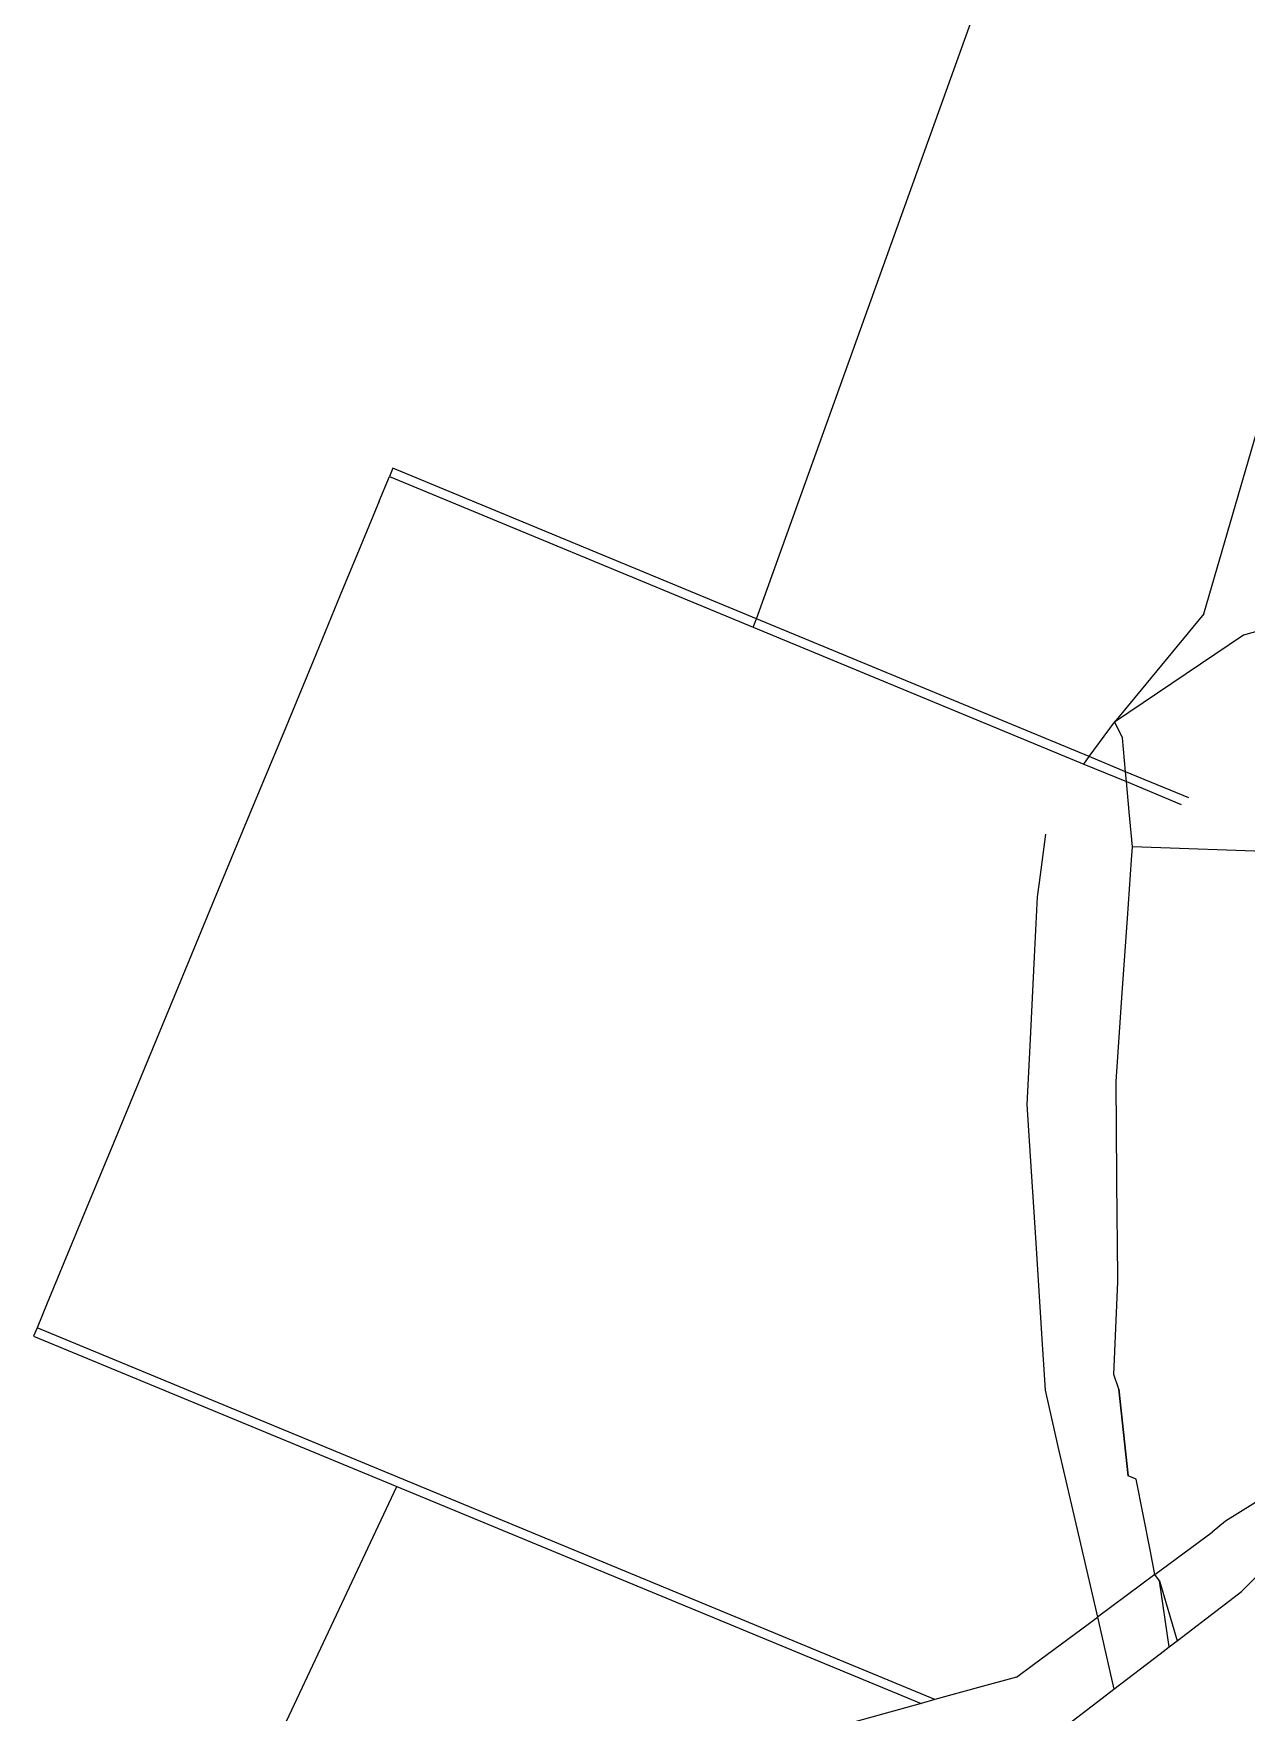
# Model space of a CAD drawing. Header units: inches. Extents: x 3324238 to 135265466, y -1036581 to 20094598.
# Drawn here: x 3354736.8737 to 3354737.1371, y -519087.7033 to -519087.3388 of the extents above; entities that cross this region are included whole.
import ezdxf

# ---------------------------------------------------------------- set-up
doc = ezdxf.new("R2010")
doc.units = ezdxf.units.IN
doc.header["$MEASUREMENT"] = 0

msp = doc.modelspace()

# ---------------------------------------------------------------- linework, layer by layer
for p, q in [((3354737.03071, -519087.46588, 0.00267), (3354737.08435, -519087.31673, 0.00267)), ((3354737.1279, -519087.46483, 0.00267), (3354737.13933, -519087.42552, 0.00267)), ((3354736.95178, -519087.43319, 0.00267), (3354736.95103, -519087.435, 0.00267)), ((3354737.03071, -519087.46588, 0.00267), (3354736.95178, -519087.43319, 0.00267)), ((3354736.94881, -519087.44036, 0.00267), (3354736.95103, -519087.435, 0.00267)), ((3354736.95103, -519087.435, 0.00267), (3354737.03004, -519087.46773, 0.00267)), ((3354736.94881, -519087.44036, 0.00267), (3354736.9452, -519087.44907, 0.00267)), ((3354736.9452, -519087.44907, 0.00267), (3354736.94035, -519087.46078, 0.00267)), ((3354736.94035, -519087.46078, 0.00267), (3354736.93444, -519087.47506, 0.00267)), ((3354737.03004, -519087.46773, 0.00267), (3354737.03071, -519087.46588, 0.00267)), ((3354737.10298, -519087.49581, 0.00267), (3354737.03071, -519087.46588, 0.00267)), ((3354737.1279, -519087.46483, 0.00267), (3354737.10848, -519087.4883, 0.00267)), ((3354737.15834, -519087.46339, 0.00267), (3354737.13646, -519087.46944, 0.00267)), ((3354737.03004, -519087.46773, 0.00267), (3354737.10179, -519087.49744, 0.00267)), ((3354737.13646, -519087.46944, 0.00267), (3354737.10848, -519087.4883, 0.00267)), ((3354736.93444, -519087.47506, 0.00267), (3354736.92769, -519087.49135, 0.00267)), ((3354737.10298, -519087.49581, 0.00267), (3354737.10848, -519087.4883, 0.00267)), ((3354737.10848, -519087.4883, 0.00267), (3354737.11022, -519087.49174, 0.00267)), ((3354736.92769, -519087.49135, 0.00267), (3354736.92037, -519087.50902, 0.00267)), ((3354737.11089, -519087.49908, 0.00267), (3354737.11022, -519087.49174, 0.00267)), ((3354737.10179, -519087.49744, 0.00267), (3354737.10298, -519087.49581, 0.00267)), ((3354737.10179, -519087.49744, 0.00267), (3354737.11108, -519087.50124, 0.00267)), ((3354737.11089, -519087.49908, 0.00267), (3354737.10298, -519087.49581, 0.00267)), ((3354737.1246, -519087.50476, 0.00267), (3354737.11089, -519087.49908, 0.00267)), ((3354737.11108, -519087.50124, 0.00267), (3354737.11089, -519087.49908, 0.00267)), ((3354737.11108, -519087.50124, 0.00267), (3354737.12299, -519087.50617, 0.00267)), ((3354737.11168, -519087.50781, 0.00267), (3354737.11108, -519087.50124, 0.00267)), ((3354736.92037, -519087.50902, 0.00267), (3354736.91299, -519087.52684, 0.00267)), ((3354737.11237, -519087.51539, 0.00267), (3354737.11168, -519087.50781, 0.00267)), ((3354737.0935, -519087.51267, 0.00267), (3354737.0921, -519087.52311, 0.00267)), ((3354737.11217, -519087.51821, 0.00267), (3354737.11237, -519087.51539, 0.00267)), ((3354737.15381, -519087.51686, 0.00267), (3354737.11237, -519087.51539, 0.00267)), ((3354737.11128, -519087.53098, 0.00267), (3354737.11217, -519087.51821, 0.00267)), ((3354737.0921, -519087.52311, 0.00267), (3354737.09168, -519087.52625, 0.00267)), ((3354736.91299, -519087.52684, 0.00267), (3354736.90514, -519087.54577, 0.00267)), ((3354737.09168, -519087.52625, 0.00267), (3354737.09104, -519087.53925, 0.00267)), ((3354737.11016, -519087.54709, 0.00267), (3354737.11128, -519087.53098, 0.00267)), ((3354737.09104, -519087.53925, 0.00267), (3354737.09009, -519087.5586, 0.00267)), ((3354736.90514, -519087.54577, 0.00267), (3354736.89782, -519087.56344, 0.00267)), ((3354737.10882, -519087.56636, 0.00267), (3354737.11016, -519087.54709, 0.00267)), ((3354737.09009, -519087.5586, 0.00267), (3354737.08946, -519087.57132, 0.00267)), ((3354736.89782, -519087.56344, 0.00267), (3354736.89108, -519087.57973, 0.00267)), ((3354737.109, -519087.58713, 0.00267), (3354737.10882, -519087.56636, 0.00267)), ((3354737.08946, -519087.57132, 0.00267), (3354737.08997, -519087.57925, 0.00267)), ((3354737.08997, -519087.57925, 0.00267), (3354737.09137, -519087.60136, 0.00267)), ((3354736.89108, -519087.57973, 0.00267), (3354736.88517, -519087.59401, 0.00267)), ((3354737.10901, -519087.58816, 0.00267), (3354737.109, -519087.58713, 0.00267)), ((3354737.10919, -519087.60874, 0.00267), (3354737.10901, -519087.58816, 0.00267)), ((3354736.88517, -519087.59401, 0.00267), (3354736.88031, -519087.60572, 0.00267)), ((3354737.09137, -519087.60136, 0.00267), (3354737.09277, -519087.62347, 0.00267)), ((3354736.88031, -519087.60572, 0.00267), (3354736.87671, -519087.61443, 0.00267)), ((3354737.1092, -519087.60981, 0.00267), (3354737.10919, -519087.60874, 0.00267)), ((3354737.10835, -519087.62992, 0.00267), (3354737.1092, -519087.60981, 0.00267)), ((3354736.87671, -519087.61443, 0.00267), (3354736.87449, -519087.61979, 0.00267)), ((3354736.87449, -519087.61979, 0.00267), (3354736.87374, -519087.6216, 0.00267)), ((3354736.87374, -519087.6216, 0.00267), (3354736.95263, -519087.65424, 0.00267)), ((3354737.06949, -519087.70054, 0.00267), (3354736.87449, -519087.61979, 0.00267)), ((3354737.09277, -519087.62347, 0.00267), (3354737.09283, -519087.62448, 0.00267)), ((3354737.09283, -519087.62448, 0.00267), (3354737.0934, -519087.63337, 0.00267)), ((3354737.1094, -519087.63317, 0.00267), (3354737.10835, -519087.62992, 0.00267)), ((3354737.0934, -519087.63337, 0.00267), (3354737.09621, -519087.6456, 0.00267)), ((3354737.11147, -519087.65192, 0.00267), (3354737.1094, -519087.63317, 0.00267)), ((3354737.1094, -519087.63317, 0.00267), (3354737.11147, -519087.65192, 0.00267)), ((3354737.09621, -519087.6456, 0.00267), (3354737.10108, -519087.66669, 0.00267)), ((3354737.15649, -519087.64692, 0.00267), (3354737.13261, -519087.6618, 0.00267)), ((3354737.11322, -519087.65264, 0.00267), (3354737.11147, -519087.65192, 0.00267)), ((3354736.88509, -519087.79765, 0.00267), (3354736.95263, -519087.65424, 0.00267)), ((3354736.95263, -519087.65424, 0.00267), (3354737.06649, -519087.70137, 0.00267)), ((3354737.11624, -519087.66802, 0.00267), (3354737.11322, -519087.65264, 0.00267)), ((3354737.13261, -519087.6618, 0.00267), (3354737.12967, -519087.66421, 0.00267)), ((3354737.10108, -519087.66669, 0.00267), (3354737.10476, -519087.68266, 0.00267)), ((3354737.11726, -519087.6734, 0.00267), (3354737.12967, -519087.66421, 0.00267)), ((3354737.11726, -519087.6734, 0.00267), (3354737.11624, -519087.66802, 0.00267)), ((3354737.11726, -519087.6734, 0.00267), (3354737.10476, -519087.68266, 0.00267)), ((3354737.11823, -519087.67476, 0.00267), (3354737.11726, -519087.6734, 0.00267)), ((3354737.13609, -519087.67704, 0.00267), (3354737.14098, -519087.67213, 0.00267)), ((3354737.12037, -519087.68906, 0.00267), (3354737.11823, -519087.67476, 0.00267)), ((3354737.11823, -519087.67476, 0.00267), (3354737.12208, -519087.68775, 0.00267)), ((3354737.13257, -519087.67973, 0.00267), (3354737.13609, -519087.67704, 0.00267)), ((3354737.12208, -519087.68775, 0.00267), (3354737.13171, -519087.68039, 0.00267)), ((3354737.13171, -519087.68039, 0.00267), (3354737.13257, -519087.67973, 0.00267)), ((3354737.0909, -519087.69293, 0.00267), (3354737.10278, -519087.68412, 0.00267)), ((3354737.10278, -519087.68412, 0.00267), (3354737.10476, -519087.68266, 0.00267)), ((3354737.10476, -519087.68266, 0.00267), (3354737.10534, -519087.68518, 0.00267)), ((3354737.10534, -519087.68518, 0.00267), (3354737.10835, -519087.69825, 0.00267)), ((3354737.12037, -519087.68906, 0.00267), (3354737.12208, -519087.68775, 0.00267)), ((3354737.10835, -519087.69825, 0.00267), (3354737.11838, -519087.69058, 0.00267)), ((3354737.11838, -519087.69058, 0.00267), (3354737.12037, -519087.68906, 0.00267)), ((3354737.08723, -519087.69564, 0.00267), (3354737.07898, -519087.69792, 0.00267)), ((3354737.08723, -519087.69564, 0.00267), (3354737.0909, -519087.69293, 0.00267)), ((3354737.07898, -519087.69792, 0.00267), (3354737.06949, -519087.70054, 0.00267)), ((3354737.09833, -519087.70591, 0.00267), (3354737.10673, -519087.69948, 0.00267)), ((3354737.10673, -519087.69948, 0.00267), (3354737.10835, -519087.69825, 0.00267)), ((3354737.06649, -519087.70137, 0.00267), (3354737.04895, -519087.7062, 0.00267)), ((3354737.06949, -519087.70054, 0.00267), (3354737.06649, -519087.70137, 0.00267))]:
    msp.add_line(p, q)

doc.saveas('drawing.dxf')
